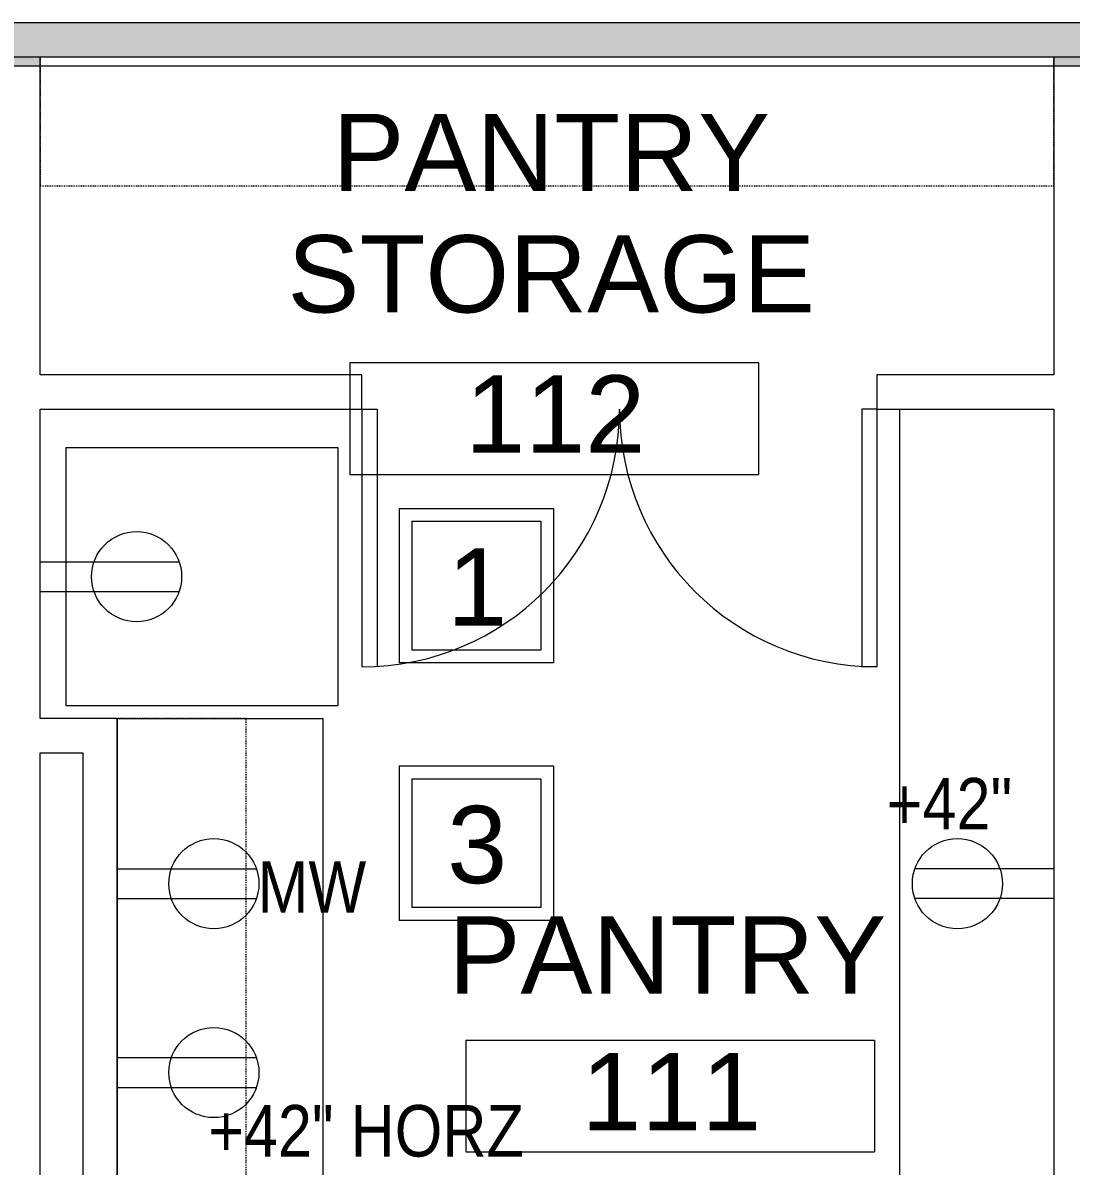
# Model space of a CAD drawing. Header units: inches. Extents: x 1 to 3682, y -575 to 495.
# Drawn here: x 1925.7 to 2047.9, y -82.3 to 50.8 of the extents above; entities that cross this region are included whole.
import ezdxf

# ---------------------------------------------------------------- set-up
doc = ezdxf.new("R2010")
doc.units = ezdxf.units.IN
doc.header["$MEASUREMENT"] = 0
doc.linetypes.add('Overhead', pattern=[0.15625, 0.09375, -0.0625])
for name, color, linetype, lineweight in [('A-ANNO-NOTE', 131, 'Continuous', 20), ('A-AREA-IDEN', 2, 'Continuous', 20), ('A-DOOR', 31, 'Continuous', 13), ('A-WALL', 113, 'Continuous', 50), ('A-WALL-PATT', 111, 'Continuous', 13), ('E-ELEC-FIXT-IDEN', 2, 'Continuous', 9), ('Q-CASE', 31, 'Continuous', 9), ('Q-SPCQ', 91, 'Continuous', 9)]:
    doc.layers.add(name, color=color, linetype=linetype, lineweight=lineweight)
doc.styles.add('Arial', font='arial.ttf', dxfattribs={"height": 9})
doc.styles.add('Arial_2', font='arial.ttf', dxfattribs={"width": 0.85, "height": 6})

# ---------------------------------------------------------------- blocks, each defined once
blk = doc.blocks.new('Counter Top _No Backsplash_ - Standard Counter Top-1645709-New Construction - Tel_Data_Elec Plan')
at = {"layer": 'Q-CASE', "lineweight": 13}
for p, q in [((78.49, 0), (-47.26, 0)), ((-47.26, 0), (-47.26, -15)), ((78.49, 0), (78.49, -15)), ((-47.26, -15), (-47.26, -24)), ((78.49, -15), (78.49, -24)), ((-47.26, -24), (78.49, -24))]:
    blk.add_line(p, q, dxfattribs=at)
blk = doc.blocks.new('Refrigerator - Default-1633650-New Construction - Tel_Data_Elec Plan')
at = {"layer": 'Q-SPCQ'}
for p, q in [((15, 15.3), (-15, 15.3)), ((-15, 15.3), (-15, -16.45)), ((15, -16.45), (15, 15.3)), ((-15, -16.45), (15, -16.45))]:
    blk.add_line(p, q, dxfattribs=at)
blk = doc.blocks.new('Upper Cabinet - Standard Upper Cabinet-1645743-New Construction - Tel_Data_Elec Plan')
at = {"layer": 'Q-CASE', "lineweight": 13}
blk.add_line((78.49, 0), (-47.26, 0), dxfattribs=at)
at = {"layer": 'Q-CASE', "linetype": 'Overhead'}
for p, q in [((-47.26, 0), (-47.26, -15)), ((78.49, -15), (78.49, 0)), ((-47.26, -15), (78.49, -15))]:
    blk.add_line(p, q, dxfattribs=at)
blk = doc.blocks.new('Double-Flush - 60_ x 84_-1580430-New Construction - Tel_Data_Elec Plan')
at = {"layer": 'A-DOOR', "color": 250, "lineweight": 20}
for p, q in [((-30, 32), (-28.25, 32)), ((-30, 2), (-30, 32)), ((-28.25, 2), (-28.25, 32)), ((30, 2), (30, 32)), ((28.25, 2), (28.25, 31.95)), ((-30, 2), (-28.25, 2)), ((30, 2), (28.25, 2))]:
    blk.add_line(p, q, dxfattribs=at)
at = {"layer": 'A-DOOR', "lineweight": 9}
for centre, start, end in [((-30, 2), 0, 90), ((30, 2), 90, 180)]:
    blk.add_arc(centre, 30, start, end, dxfattribs=at)
blk = doc.blocks.new('Counter Top _No Backsplash_ - Standard Counter Top-1580368-New Construction - Tel_Data_Elec Plan')
at = {"layer": 'Q-CASE', "lineweight": 13}
blk.add_line((138.99, 0), (-47.26, 0), dxfattribs=at)
blk = doc.blocks.new('Upper Cabinet - Standard Upper Cabinet-1580237-New Construction - Tel_Data_Elec Plan')
at = {"layer": 'Q-CASE', "lineweight": 13}
blk.add_line((70.87, 0), (-47.26, 0), dxfattribs=at)
at = {"layer": 'Q-CASE', "linetype": 'Overhead'}
for p, q in [((-47.26, 0), (-47.26, -15)), ((70.87, -15), (70.87, 0)), ((-47.26, -15), (70.87, -15))]:
    blk.add_line(p, q, dxfattribs=at)
blk = doc.blocks.new('FORM Room Tag - Name _ Number-61107-New Construction - Tel_Data_Elec Plan')
at = {"layer": 'A-AREA-IDEN'}
for p, q in [((-0.2444, -0.0231), (-0.2444, -0.1589)), ((-0.2444, -0.0231), (0.2515, -0.0231)), ((0.2515, -0.0231), (0.2515, -0.1589)), ((-0.2444, -0.1589), (0.2515, -0.1589))]:
    blk.add_line(p, q, dxfattribs=at)
blk = doc.blocks.new('FORM Equipment_Fixture Tag - Square-214315-New Construction - Tel_Data_Elec Plan')
at = {"layer": 'A-ANNO-NOTE'}
for p, q in [((-0.09375, 0.09375), (0.09375, 0.09375)), ((-0.09375, 0.09375), (0.09375, 0.09375)), ((-0.09375, 0.09375), (0.09375, 0.09375)), ((-0.09375, 0.09375), (-0.09375, -0.09375)), ((0.09375, 0.09375), (0.09375, -0.09375)), ((-0.078125, 0.078125), (-0.078125, -0.078125)), ((-0.078125, 0.078125), (0.078125, 0.078125)), ((0.078125, 0.078125), (0.078125, -0.078125)), ((0.078125, -0.078125), (-0.078125, -0.078125)), ((0.09375, -0.09375), (-0.09375, -0.09375))]:
    blk.add_line(p, q, dxfattribs=at)

msp = doc.modelspace()

# ---------------------------------------------------------------- hatches: boundary and pattern name
at = {"layer": 'A-WALL-PATT'}
msp.add_hatch(color=8, dxfattribs=at).paths.add_polyline_path([(2049.88, 46.81), (2275.76, 46.81), (2275.76, 50.81), (1425.38, 50.81), (1425.38, 46.81), (2045.88, 46.81)], flags=0)
h = msp.add_hatch(color=8, dxfattribs=at)
h.paths.add_polyline_path([(2049.88, 46.81), (2045.88, 46.81), (2045.88, 45.81), (2049.78, 45.81)], flags=0)
h.paths.add_polyline_path([(2142.3, 45.81), (2226.26, 45.81), (2226.26, 46.81), (2049.88, 46.81), (2049.88, 45.81)], flags=0)
h.paths.add_polyline_path([(1846.26, 45.81), (1923.75, 45.81), (1923.75, 46.81), (1846.26, 46.81)], flags=0)
h.paths.add_polyline_path([(1923.8, 45.81), (1927.75, 45.81), (1927.75, 46.81), (1923.75, 46.81), (1923.75, 46.76)], flags=0)

# ---------------------------------------------------------------- linework, layer by layer
at = {"layer": 'A-ANNO-NOTE'}
for p, q in [((1927.75, -11.95), (1943.95, -11.95)), ((1927.75, -15.43), (1943.95, -15.43)), ((1936.75, -47.7), (1952.95, -47.7)), ((2045.88, -47.7), (2029.68, -47.7)), ((1936.75, -51.18), (1952.95, -51.18)), ((2045.88, -51.18), (2029.68, -51.18)), ((1936.75, -69.7), (1952.95, -69.7)), ((1936.75, -73.18), (1952.95, -73.18))]:
    msp.add_line(p, q, dxfattribs=at)
for centre in [(1939, -13.69), (1948, -49.44), (2034.63, -49.44), (1948, -71.44)]:
    msp.add_circle(centre, 5.25, dxfattribs=at)
at = {"layer": 'A-WALL', "color": 250, "lineweight": 20}
for p, q in [((2307.26, 50.81), (1425.38, 50.81)), ((2269.38, 46.81), (1659.76, 46.81)), ((1927.75, 9.81), (1927.75, 46.81)), ((2045.88, 46.81), (2045.88, 9.81)), ((1846.26, 45.81), (2226.26, 45.81)), ((1965.26, 9.81), (1927.75, 9.81)), ((1965.26, 5.81), (1965.26, 9.81)), ((2045.88, 9.81), (2025.26, 9.81)), ((2025.26, 9.81), (2025.26, 5.81)), ((1927.75, -30.19), (1927.75, 5.81)), ((1927.75, 5.81), (1965.26, 5.81)), ((2025.26, 5.81), (2045.88, 5.81)), ((2045.88, 5.81), (2045.88, -180.44)), ((1936.75, -30.19), (1927.75, -30.19)), ((1936.75, -180.44), (1936.75, -30.19)), ((1927.75, -180.44), (1927.75, -34.19)), ((1927.75, -34.19), (1932.75, -34.19)), ((1932.75, -34.19), (1932.75, -180.44))]:
    msp.add_line(p, q, dxfattribs=at)

# ---------------------------------------------------------------- block references
at = {"layer": 'A-ANNO-NOTE', "xscale": 96, "yscale": 96, "zscale": 96}
for p in [(1978.58, -14.73), (1978.58, -44.73)]:
    msp.add_blockref('FORM Equipment_Fixture Tag - Square-214315-New Construction - Tel_Data_Elec Plan', p, dxfattribs=at)
at = {"layer": 'A-AREA-IDEN', "xscale": 95.99999999999994, "yscale": 95.99999999999994, "zscale": 95.99999999999994}
for p in [(1987.3, 13.48), (2000.83, -65.43)]:
    msp.add_blockref('FORM Room Tag - Name _ Number-61107-New Construction - Tel_Data_Elec Plan', p, dxfattribs=at)
at = {"layer": 'A-DOOR', "rotation": 180}
msp.add_blockref('Double-Flush - 60_ x 84_-1580430-New Construction - Tel_Data_Elec Plan', (1995.26, 7.81), dxfattribs=at)
at = {"layer": 'Q-CASE', "lineweight": 13}
msp.add_blockref('Upper Cabinet - Standard Upper Cabinet-1580237-New Construction - Tel_Data_Elec Plan', (1975.01, 46.81), dxfattribs=at)
at = {"layer": 'Q-CASE', "lineweight": 13, "rotation": 89.9999999999998}
for name, p in [('Counter Top _No Backsplash_ - Standard Counter Top-1580368-New Construction - Tel_Data_Elec Plan', (2027.88, -133.18)), ('Counter Top _No Backsplash_ - Standard Counter Top-1645709-New Construction - Tel_Data_Elec Plan', (1936.75, -108.69)), ('Upper Cabinet - Standard Upper Cabinet-1645743-New Construction - Tel_Data_Elec Plan', (1936.75, -108.69))]:
    msp.add_blockref(name, p, dxfattribs=at)
at = {"layer": 'Q-SPCQ', "rotation": 89.99999999999967}
msp.add_blockref('Refrigerator - Default-1633650-New Construction - Tel_Data_Elec Plan', (1946.05, -13.69), dxfattribs=at)

# ---------------------------------------------------------------- texts
at = {"layer": 'A-ANNO-NOTE', "lineweight": 9, "char_height": 9, "width": 8.3742, "attachment_point": 2, "line_spacing_factor": 0.941778, "style": 'Arial'}
for s, insert in [('1', (1978.68, -10.38)), ('3', (1978.68, -40.38))]:
    msp.add_mtext(s, dxfattribs=dict(at, insert=insert))
at = {"layer": 'A-AREA-IDEN', "lineweight": 9, "char_height": 9, "attachment_point": 2, "line_spacing_factor": 0.941778, "style": 'Arial'}
for s, insert, width in [('PANTRY\\PSTORAGE', (1987.31, 40.21), 73.3842), ('112', (1987.78, 9.76), 25.1225), ('PANTRY', (2000.84, -53.25), 60.6026), ('111', (2001.3, -69.15), 25.1225)]:
    msp.add_mtext(s, dxfattribs=dict(at, insert=insert, width=width))
at = {"layer": 'E-ELEC-FIXT-IDEN', "char_height": 6, "attachment_point": 2, "line_spacing_factor": 0.941778, "style": 'Arial_2'}
for s, insert, width in [('+42"', (2033.71, -37.13), 17.336), ('MW', (1959.42, -46.83), 14.9854), ('+42" HORZ', (1965.73, -75.22), 43.5604)]:
    msp.add_mtext(s, dxfattribs=dict(at, insert=insert, width=width))

doc.saveas('drawing.dxf')
